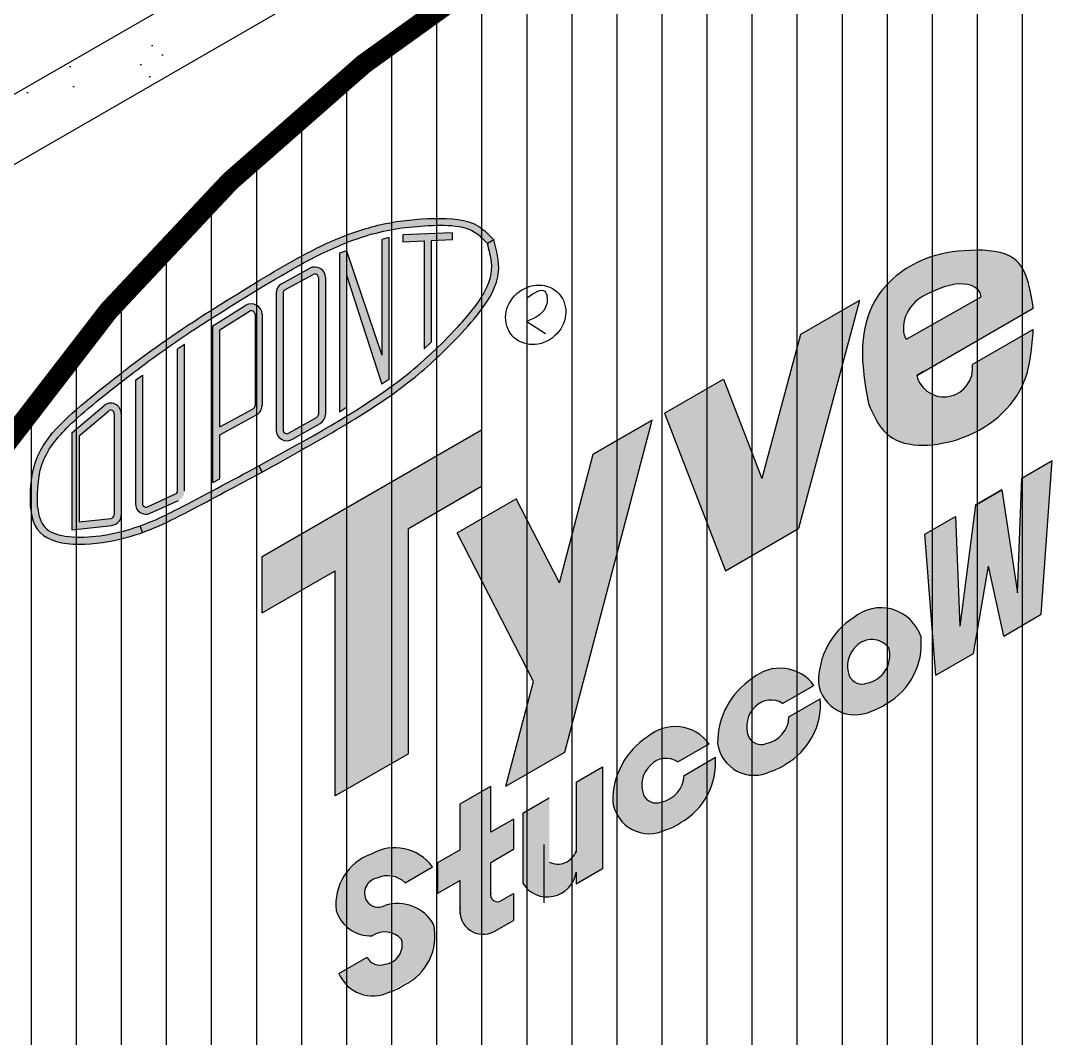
# Model space of a CAD drawing. Extents: x 0 to 51, y -0.2 to 65.8.
# Drawn here: x 19.152 to 23.745, y 52.468 to 56.985 of the extents above; entities that cross this region are included whole.
import ezdxf

# ---------------------------------------------------------------- set-up
doc = ezdxf.new("R2010")
doc.units = 0
doc.header["$LTSCALE"] = 1.5
doc.header["$MEASUREMENT"] = 0
doc.linetypes.add('DASHED', pattern=[0.75, 0.5, -0.25])
for name, color, linetype in [('DUPONTLOGO', 242, 'CONTINUOUS'), ('RIGID_INSULATION', 191, 'CONTINUOUS'), ('STRUCTURE', 252, 'CONTINUOUS'), ('TYVEK', 160, 'DASHED')]:
    doc.layers.add(name, color=color, linetype=linetype)

# ---------------------------------------------------------------- blocks, each defined once
blk = doc.blocks.new('A$C1409495A')
at = {"layer": 'DUPONTLOGO', "color": 242}
for p, q in [((0.2343235615273898, 0.523827359091797), (0.2343235615273898, 1.616091367395711e-07)), ((0.2343235615273898, 0.2619137603504669), (0.4408312526641112, 0.1288168849679323))]:
    blk.add_line(p, q, dxfattribs=at)
blk.add_ellipse((0.333973993873542, 0.3360725358395484), major_axis=(0.2603864479023359, 0.231586749987972), ratio=0.9031737347499492, dxfattribs=at)
blk.add_spline([(0.2343235615273898, 0.523827359091797), (0.4345512185534517, 0.5967801724010542), (0.456416738787766, 0.4563911861724819), (0.2343235615273898, 0.2619137603504669)], degree=3, dxfattribs=at)

msp = doc.modelspace()

# ---------------------------------------------------------------- hatches: boundary and pattern name
at = {"layer": 'DUPONTLOGO'}
h = msp.add_hatch(color=242, dxfattribs=at)
edge = h.paths.add_edge_path()
edge.add_spline(control_points=[(21.25222377579122, 56.01270855012357), (21.23161185760006, 56.03452839218745), (21.16392297362243, 56.10618405975675), (20.97634958072883, 56.11205101178933), (20.76523844747826, 56.09202930002251), (20.49884386496442, 56.003416032995), (20.32534176276807, 55.90014205488769), (20.21563695998356, 55.83484226164249)], knot_values=[0, 0, 0, 0, 0.220285061790062, 0.7234091388884258, 1.286951353986312, 1.843132986659582, 2.799533914085796, 2.799533914085796, 2.799533914085796, 2.799533914085796], degree=3, periodic=0)
edge.add_spline(control_points=[(20.21563695998356, 55.83484226164249), (20.08239409740958, 55.7534513726408), (19.81816432383554, 55.59204763396057), (19.48257950738236, 55.33377916791967), (19.19575381259424, 55.08673642328991), (19.1954977914586, 54.89001959320746), (19.19541344180306, 54.82520855012357)], knot_values=[0, 0, 0, 0, 1.163314494387957, 2.30693276554946, 3.267609377414544, 3.739631528208764, 3.739631528208764, 3.739631528208764, 3.739631528208764], degree=3, periodic=0)
edge.add_spline(control_points=[(19.19541344180306, 54.82520855012357), (19.19566891939807, 54.82358605103772), (19.19592439699304, 54.82196355195186), (19.1961810969738, 54.82034209357531)], knot_values=[0, 0, 0, 0, 0.0117372134535125, 0.0117372134535125, 0.0117372134535125, 0.0117372134535125], degree=3, periodic=0)
edge.add_line((19.1961810969738, 54.82034209357524), (19.22705544527287, 54.82523139201253))
edge.add_spline(control_points=[(19.2270554452729, 54.82523139201255), (19.2269257205845, 54.82603211182192), (19.22679630490595, 54.82683718142572), (19.22666711775219, 54.82764660533085)], knot_values=[0.001174582396085617, 0.001174582396085617, 0.001174582396085617, 0.001174582396085617, 0.002358172592853305, 0.002358172592853305, 0.002358172592853305, 0.002358172592853305], degree=3, periodic=0)
edge.add_spline(control_points=[(19.22666711775873, 54.82764660529111), (19.22679932851961, 54.90553245209927), (19.22850224953689, 54.97686336171969), (19.28217967418642, 55.09916911446266), (19.33143000024766, 55.15533499355457), (19.47355869087387, 55.28592117830735), (19.56692406362254, 55.35780395362352), (19.74363570317227, 55.49260533108114), (19.8325481882196, 55.55559622932524), (20.02528984883194, 55.68194398036605), (20.12846850008035, 55.7449767569207), (20.23162070686741, 55.80798928535398)], knot_values=[0.001204580648238207, 0.001204580648238207, 0.001204580648238207, 0.001204580648238207, 0.1148556554967574, 0.1148556554967574, 0.2297113109935148, 0.2297113109935148, 0.3984913275604529, 0.3984913275604529, 0.5672713441273911, 0.5672713441273911, 0.7479263056417517, 0.7479263056417517, 0.7479263056417517, 0.7479263056417517], degree=3, periodic=0)
edge.add_spline(control_points=[(20.23162070686741, 55.80798928535398), (20.3680324705959, 55.88918591249868), (20.5035662952445, 55.96899904574497), (20.73579152248241, 56.04817107720783), (20.82131067591019, 56.06560182963619), (21.00125754900555, 56.07962825839893), (21.10489071498677, 56.08549462445391), (21.18660553604577, 56.03538859421705), (21.20472237380091, 56.01734056429738), (21.22412655278041, 55.99692933947356)], knot_values=[0, 0, 0, 0, 0.2378461726929006, 0.2378461726929006, 0.3759363467751121, 0.3759363467751121, 0.5140265208573236, 0.5140265208573236, 0.5560477353908875, 0.5560477353908875, 0.5560477353908875, 0.5560477353908875], degree=3, periodic=0)
edge.add_line((21.2241265527805, 55.9969293394735), (21.2522237757912, 56.0127085501236))
for color, points in [(242, [(20.9751599915604, 56.00851883697116), (21.067568608797, 56.01248906665663), (21.06756860879714, 56.04376789542381), (20.84881860879711, 56.03436955390902), (20.84881860879711, 56.00309072514185), (20.94390999156037, 56.00717621675475), (20.94390999156037, 55.52933184523599), (20.97515999156037, 55.55859681193611)]), (242, [(20.56756860879711, 55.24767422692452), (20.59881860879688, 55.2683370750101), (20.59881860879734, 55.85641923942837), (20.75506860879711, 55.37165131543896), (20.78631860879711, 55.39231416352471), (20.78631860879711, 56.02367771728407), (20.75506860879734, 56.0136341611331), (20.75506860879734, 55.50088349379877), (20.59881860879722, 55.963416380378), (20.56756860879711, 55.95337282422694)]), (182, [(22.44300870599475, 54.95349923540255), (22.27225553052163, 55.39478659100163), (22.00999600410247, 55.24337098282611), (22.28062894278512, 54.54395855012354), (22.60538846920426, 54.73145855012356), (22.8760214078869, 55.74337098282613), (22.61376188146776, 55.59195537465047)]), (242, [(19.88006860879722, 55.54871429084282), (19.84881860879722, 55.52732399527506), (19.848818608797, 54.8989563943829, -0.293438824916739), (19.8396942897677, 54.88474788383756), (19.71469428976767, 54.82755785545664, -0.5462656304043499), (19.692568608797, 54.841766366002), (19.69256860879711, 55.41266887565585), (19.66131860879722, 55.39047339353895), (19.661318608797, 54.84176636600193, 0.5462656304051979), (19.72769565170913, 54.79914083436589), (19.85269565170925, 54.85633086274689, 0.2934388249164515), (19.88006860879711, 54.89895639438291)]), (182, [(21.95586941636596, 55.21212098282607), (21.69360988994681, 55.06070537465032), (21.54366737807752, 54.49015015240797), (21.3521035390006, 54.86353659100167), (21.08984401258153, 54.71212098282607), (21.4285191471764, 54.05199273025011), (21.30635036352771, 53.58712098282616), (21.56860988994682, 53.73853659100174)]), (182, [(20.54857813521625, 54.54395855012357), (20.54857813521627, 53.54395855012354), (20.8733376616354, 53.73145855012354), (20.87333766163552, 54.73145855012354), (21.19809718805465, 54.91895855012354), (21.19809718805465, 55.16895855012354), (20.22381860879712, 54.60645855012354), (20.22381860879711, 54.35645855012354)]), (182, [(23.21536783922577, 54.08030323673714), (23.38210821354851, 54.17657083673712), (23.44924867205329, 54.56379109121665), (23.51638913055809, 54.25409796031959), (23.68312950488082, 54.35036556031961), (23.73217079144634, 55.03256338119309), (23.59626359144634, 54.95409732268823), (23.57720032589933, 54.44613943732927), (23.50809821593192, 54.90319501940177), (23.39039912817469, 54.83524141940175), (23.32129701820725, 54.29839359374675), (23.30223375266028, 54.7843391161153), (23.16632655266027, 54.70587305761038)]), (182, [(22.53493008055685, 53.95473604409522), (22.6740949877665, 54.03508294073442, 0.4351274600614082), (22.40135359036086, 54.06635930407473, 0.2576403943727183), (22.24631823915013, 53.77757324951043, 0.5131396402506846), (22.48149313974566, 53.65276002410574, 0.01050506829098769), (22.4904810988989, 53.65567350295067), (22.58554924640325, 53.71056112350366, 0.2510258907919918), (22.70221936334961, 53.97503979807569), (22.56315046219107, 53.89474833055591, -0.3480232729081373), (22.4618134649289, 53.77640137807197, -0.3993521555086357), (22.38333345046667, 53.80863415899086, -0.3084390351191073), (22.41393239220873, 53.9406981995893, -0.3602356893464677)]), (182, [(22.06922541795473, 53.69542757619345), (22.20839032516438, 53.77577447283264, 0.4351274600614082), (21.93564892775874, 53.80705083617296, 0.2576403943727183), (21.78061357654799, 53.51826478160866, 0.5131396402506846), (22.01578847714354, 53.39345155620396, 0.01050506829098769), (22.02477643629675, 53.39636503504889), (22.11984458380113, 53.4512526556019, 0.2510258907919918), (22.23651470074748, 53.71573133017392), (22.09744579958892, 53.63543986265413, -0.3480232729081373), (21.99610880232678, 53.5170929101702, -0.3993521555086357), (21.91762878786455, 53.54932569108909, -0.3084390351191073), (21.94822772960661, 53.68138973168752, -0.3602356893464677)]), (182, [(21.73569276918708, 53.67292025761049), (21.61799368142992, 53.60496665761053), (21.61799368142992, 53.30026150609732, -0.4598255834214006), (21.49882214865634, 53.25067963588518), (21.49882214865634, 53.53616294108395), (21.38112306089912, 53.46820934108396), (21.38112306089915, 53.15628149101489, 0.6959710472286621), (21.61799368142992, 53.20577137132467), (21.61799368142992, 53.15194265761063), (21.7356927691871, 53.21989625761058)]), (182, [(21.23887475409743, 53.247584780834), (21.33967978692497, 53.30578459367263), (21.33967978692497, 53.44169179367265), (21.23887475409743, 53.38349198083402), (21.23887475409743, 53.58694206373341), (21.10296755409745, 53.50847600522864), (21.10296755409745, 53.30502592232924), (21.00216252126993, 53.24682610949058), (21.00216252126993, 53.11091890949059), (21.10296755409744, 53.16911872232922), (21.10296755409744, 53.01970412876971, 0.5225497163138262), (21.25464811327638, 52.94216499602816), (21.33967978692497, 52.99125805569876), (21.33967978692497, 53.1116690039828), (21.27747977844869, 53.07575781234542, -0.5625580543673786), (21.23887475409746, 53.11159482105715)])]:
    msp.add_hatch(color=color, dxfattribs=at).paths.add_polyline_path(points)
h = msp.add_hatch(color=242, dxfattribs=at)
edge = h.paths.add_edge_path()
edge.add_spline(control_points=[(21.25222377579122, 56.01270855012357), (21.26515097424107, 55.96520389936203), (21.2955602437879, 55.85345642868311), (21.20079514348019, 55.6974775509664), (21.05934329219526, 55.5420918292127), (20.85388789305279, 55.35122651725792), (20.55710155130129, 55.16704631525344), (20.33429086511723, 55.04297474715799), (20.22381860879714, 54.98145855012356)], knot_values=[0, 0, 0, 0, 0.07140672790437241, 0.16797347427779, 0.251697098529822, 0.3916885399395568, 0.5846187000068773, 0.7743438912938334, 0.7743438912938334, 0.7743438912938334, 0.7743438912938334], degree=3, periodic=0)
edge.add_line((20.22381860879714, 54.98145855012363), (20.20905306475172, 55.00900472348075))
edge.add_spline(control_points=[(20.20905300874674, 55.00900469231926), (20.4232658848643, 55.12827833336812), (20.64169564911845, 55.24238793579966), (20.9208967801672, 55.45523445492589), (21.00249049719316, 55.53102301081663), (21.12421767675659, 55.65930180619464), (21.170421428364, 55.71217293093058), (21.23363727871828, 55.81845229491586), (21.24803410481929, 55.86411834912678), (21.23885606884597, 55.94106720900715), (21.23184623360121, 55.96840015410923), (21.22412655278041, 55.99692933947347)], knot_values=[0.0002505584379334802, 0.0002505584379334802, 0.0002505584379334802, 0.0002505584379334802, 0.3681301305683303, 0.3681301305683303, 0.5353339496185356, 0.5353339496185356, 0.6400473331687101, 0.6400473331687101, 0.7273425474151587, 0.7273425474151587, 0.7705355621334626, 0.7705355621334626, 0.7705355621334626, 0.7705355621334626], degree=3, periodic=0)
edge.add_line((21.22412655278041, 55.9969293394735), (21.25222377579113, 56.01270855012358))
h = msp.add_hatch(color=182, dxfattribs=at)
edge = h.paths.add_edge_path()
edge.add_spline(control_points=[(23.64777271269998, 55.70882000642568), (23.63391604780475, 55.79611681312884), (23.60815902812806, 55.95838569853309), (23.35875585265706, 55.97341943554752), (23.13663692948186, 55.93798172403388), (22.93280458484339, 55.77933270293227), (22.87322098505027, 55.52516974137055), (22.90044125792193, 55.37168147634214), (22.91561693230481, 55.28610966952582)], knot_values=[0, 0, 0, 0, 0.5827593182052485, 1.083243575514109, 1.602995822488099, 2.320452805997204, 2.834594860345293, 3.482391664081016, 3.482391664081016, 3.482391664081016, 3.482391664081016], degree=3, periodic=0)
edge.add_spline(control_points=[(22.91561693230472, 55.28610966952582), (22.93721400392705, 55.23669884756877), (23.00328006033241, 55.08554973774799), (23.35970226818299, 55.09450095581565), (23.62552740150827, 55.32091885304656), (23.64176181022331, 55.53558746374114), (23.64777271269978, 55.61507000642559)], knot_values=[0, 0, 0, 0, 0.3828216730715811, 1.171062387004566, 2.162538929496697, 2.745476785218138, 2.745476785218138, 2.745476785218138, 2.745476785218138], degree=3, periodic=0)
edge.add_line((23.64777271269978, 55.61507000642562), (23.37713977401724, 55.45882000642568))
edge.add_arc((23.25215624991333, 55.44191638344061), 0.1261214246964348, -165.32686731615115, 7.702335397980789, ccw=False)
edge.add_line((23.13014806872054, 55.40996927888498), (23.16063342307094, 55.42757000642558))
edge.add_line((23.16063342307095, 55.42757000642559), (23.64777271269998, 55.70882000642569))
edge = h.paths.add_edge_path(flags=16)
edge.add_spline(control_points=[(23.08513958834659, 55.57148362062504), (23.07068456842027, 55.58526757026531), (23.07068456842027, 55.60556373409191), (23.0719448536118, 55.66890596816825), (23.09478400833598, 55.71092860623731), (23.155137122562, 55.76604935508505), (23.23942343151851, 55.80660955517752), (23.3424416612088, 55.8211692584707), (23.41411044955604, 55.81194188481397), (23.41632175499891, 55.75980899912384)], knot_values=[0.1693351350576057, 0.1693351350576057, 0.1693351350576057, 0.1693351350576057, 0.2360340609454792, 0.2360340609454792, 0.3507194281854419, 0.3507194281854419, 0.4654047954254047, 0.4654047954254047, 0.5437012250705168, 0.5437012250705168, 0.5437012250705168, 0.5437012250705168], degree=3, periodic=0)
edge.add_line((23.41632175499891, 55.75980899912384), (23.0851395883465, 55.57148362062517))
h = msp.add_hatch(color=242, dxfattribs=at)
h.paths.add_polyline_path([(20.505068608797, 55.84524266073307, 0.5705986825332914), (20.4355855323268, 55.88630530194519), (20.31058553232669, 55.81748338802635, 0.273399769298696), (20.286318608797, 55.77642074681425), (20.28631860879722, 55.16766965247883, 0.5736723652120749), (20.35618106050658, 55.12681818140484), (20.48118106050647, 55.19715668790469, 0.2709125763483426), (20.50506860879711, 55.23800815897869)])
h.paths.add_polyline_path([(20.31756860879724, 55.78565470422573), (20.45065758330697, 55.85893020780382, -0.5705986825352866), (20.47381860879711, 55.84524266073314), (20.47381860879711, 55.228871573876), (20.34085609270023, 55.15405249545419, -0.5736723652121527), (20.31756860879711, 55.16766965247886)], flags=16)
h = msp.add_hatch(color=242, dxfattribs=at)
h.paths.add_polyline_path([(20.005068608797, 54.93504737091414), (20.03631860880484, 54.95189093901735), (20.03631860889499, 55.14760939126595), (20.19918407412326, 55.23539292901132, 0.2758007751185078), (20.22381860858668, 55.27665583385397), (20.22381860876084, 55.68231536680103, 0.5880955590562669), (20.15221587102321, 55.72213752913536), (20.00506860904029, 55.63076582323919)])
h.paths.add_polyline_path([(20.03631860891128, 55.18310964882753), (20.18435709709883, 55.26290153225326, 0.2758007751164118), (20.19256860858656, 55.2766558338674), (20.19256860876084, 55.68231536681444, 0.5880955590582391), (20.16870102951493, 55.69558942092591), (20.03631860910895, 55.61338600497273)], flags=16)
at = {"layer": 'DUPONTLOGO', "linetype": 'CONTINUOUS'}
h = msp.add_hatch(color=256, dxfattribs=at)
edge = h.paths.add_edge_path()
edge.add_line((19.38006860879711, 55.15643627585005), (19.38006860879711, 54.72580127423456))
edge.add_line((19.38006860879711, 54.72580127423456), (19.55708908314541, 54.74535097163737))
edge.add_arc((19.551943608797, 54.79194270608384), 0.04687500000000024, 276.3020641363324, 359.9999999999296)
edge.add_line((19.598818608797, 54.79194270608378), (19.59881860879745, 55.24080272831444))
edge.add_arc((19.55194360879745, 55.2408027283145), 0.04687500000000024, 359.9999999999345, 490.3159340501479)
edge.add_line((19.52161539690014, 55.27654437332584), (19.38006860879711, 55.15643627585006))
edge = h.paths.add_edge_path(flags=16)
edge.add_line((19.411318608797, 55.14196891912804), (19.41131860879711, 54.76069243771458))
edge.add_line((19.41131860879711, 54.76069243771457), (19.5536587669131, 54.77641212793505))
edge.add_arc((19.551943608797, 54.79194270608384), 0.01562500000000008, 276.3020641363324, 359.9999999999296)
edge.add_line((19.56756860879688, 54.79194270608382), (19.56756860879745, 55.24080272831449))
edge.add_arc((19.55194360879745, 55.2408027283145), 0.01562500000000008, 359.9999999999345, 490.3159340501479)
edge.add_line((19.54183420483168, 55.25271660998497), (19.411318608797, 55.14196891912804))
at = {"layer": 'DUPONTLOGO'}
h = msp.add_hatch(color=242, dxfattribs=at)
edge = h.paths.add_edge_path()
edge.add_spline(control_points=[(20.20905300874691, 55.00900469231926), (20.08633865794454, 54.94322171282358), (19.96372552997727, 54.87694693587478), (19.79432915506747, 54.78965590693318), (19.74138060422465, 54.76408826805461), (19.68256959883329, 54.74309681878774)], knot_values=[0.2810519083259743, 0.2810519083259743, 0.2810519083259743, 0.2810519083259743, 0.4864092395876137, 0.4864092395876137, 0.5821236414411974, 0.5821236414411974, 0.5821236414411974, 0.5821236414411974], degree=3, periodic=0)
edge.add_line((19.68256959883326, 54.74309681878774), (19.69307353229436, 54.71366831882815))
edge.add_spline(control_points=[(19.69307353229437, 54.71366831882813), (19.76714833485423, 54.74011227483968), (19.93373923247197, 54.82596763121362), (20.11364713092633, 54.92240345786289), (20.22381860879714, 54.98145855012356)], knot_values=[1.40530041600684, 1.40530041600684, 1.40530041600684, 1.40530041600684, 1.988796057392389, 2.910618207206029, 2.910618207206029, 2.910618207206029, 2.910618207206029], degree=3, periodic=0)
edge.add_line((20.22381855227562, 54.98145851982709), (20.20905300874696, 55.00900469231927))
h = msp.add_hatch(color=242, dxfattribs=at)
edge = h.paths.add_edge_path()
edge.add_line((19.69307353229437, 54.71366831882813), (19.68256959883328, 54.74309681878774))
edge.add_spline(control_points=[(19.68256959883326, 54.74309681878774), (19.66378538514744, 54.73639215754313), (19.64440310655289, 54.73015434143986), (19.54075513327806, 54.70094427771621), (19.43205823359222, 54.68438362470537), (19.31025709895221, 54.70364475564386), (19.27860887453262, 54.7170760252554), (19.24093786512424, 54.75548304860013), (19.23360304906911, 54.78481660182585), (19.2270554452729, 54.82523139201255)], knot_values=[0.002358172592853314, 0.002358172592853314, 0.002358172592853314, 0.002358172592853314, 0.03292931765770496, 0.03292931765770496, 0.1592148645761405, 0.1592148645761405, 0.221312472747484, 0.221312472747484, 0.2810519083259742, 0.2810519083259742, 0.2810519083259742, 0.2810519083259742], degree=3, periodic=0)
edge.add_line((19.2270554452729, 54.82523139201255), (19.19618109697382, 54.82034209357526))
edge.add_spline(control_points=[(19.1961810969738, 54.82034209357531), (19.20036249935806, 54.79393005450073), (19.22598673695018, 54.64529470142842), (19.49127494610799, 54.65269001826264), (19.65419223773632, 54.69978808955404), (19.69307353229437, 54.71366831882813)], knot_values=[0.0117372134535125, 0.0117372134535125, 0.0117372134535125, 0.0117372134535125, 0.2029254331721758, 1.099028038328669, 1.405300416006835, 1.405300416006835, 1.405300416006835, 1.405300416006835], degree=3, periodic=0)
h = msp.add_hatch(color=182, dxfattribs=at)
h.paths.add_polyline_path([(22.84894039956271, 54.33475024164921, 0.2576403943729867), (22.69390504835184, 54.04596418708464, 0.5131396402510344), (22.92907994894765, 53.92115096168023, 0.08200931940621184), (22.99486463383943, 53.95342572784754, 0.29702570383043), (23.14925823816697, 54.24973011423034, 0.5350210848518762)])
h.paths.add_polyline_path([(23.00639637498245, 54.20100121786421, -0.4359844533382529), (22.9094002741307, 54.04479231564637, -0.4605665040670404), (22.82695013941453, 54.08909108197589, -0.2797514858276361), (22.86151920141027, 54.2090891371635, -0.460315170099053)], flags=16)
h = msp.add_hatch(color=182, dxfattribs=at)
h.paths.add_polyline_path([(20.859616752309, 53.15889112806321), (20.98102408959799, 53.22898568692865, 0.3833598428823599), (20.70808188918605, 53.28604408004603, 0.006267936530740595), (20.70252134097743, 53.28396008580646), (20.64020680854416, 53.24798277373169, 0.2576051533683898), (20.55309180157119, 53.03633360909661, 0.2549531592135616), (20.66037971677626, 52.92962960772983), (20.88249741931589, 53.05786932308286, 0.1582498796631523), (20.76951210952968, 53.0577927816834, -0.3895611696277511), (20.68688287365158, 53.07933112897451, -0.4995739648540094), (20.73358914883875, 53.17985189933828, -0.3054239474705804)])
h.paths.add_polyline_path([(20.76854176375426, 52.79700462810167, -0.3993521555088841), (20.69006174929201, 52.82923740902056), (20.56436979555674, 52.75666912569651, 0.430790463786374), (20.78733304128236, 52.67292614380793), (20.91561157825715, 52.74698779166159, 0.265575237187334), (20.98627515295031, 52.97227521616814, 0.1904806476944564), (20.88249741931589, 53.05786932308286), (20.66037971677626, 52.92962960772983, 0.08450102541924148), (20.71306357881327, 52.923554897876, -0.3831592690512692), (20.84316167628266, 52.90701021230414, -0.4628738758274196)])
at = {"layer": 'RIGID_INSULATION', "linetype": 'CONTINUOUS'}
h = msp.add_hatch(dxfattribs=at)
h.set_pattern_fill('INSUL', color=256, angle=30, style=0)
h.set_pattern_definition([(30, (45.18267020675378, 3.387939527918896), (-0.1875, 0.3247595264191645), []), (30, (45.12017020675378, 3.496192703391955), (-0.1875, 0.3247595264191645), [0.125, -0.125]), (30, (45.05767020675378, 3.604445878865008), (-0.1875, 0.3247595264191645), [0.125, -0.125])])
edge = h.paths.add_edge_path(flags=16)
edge.add_arc((22.28540582456773, 49.13390227808714), 0.1236384612046998, 182.9658649191756, 299.2642124522656)
edge.add_arc((22.24694170025646, 49.28314502669749), 0.275469058820764, 291.0409942473904, 368.959005752607)
edge.add_arc((22.40033739915251, 49.32042687694372), 0.1188454220048295, 2.708658704974297, 117.2913412950256)
edge.add_arc((22.44389446587241, 49.15972279819857), 0.2837961659147603, 110.2118754469862, 186.518503225284)
h.paths.add_polyline_path([(19.65495821587745, 47.70957636175785), (19.65495821587742, 39.57898693402932), (22.88549283388933, 41.44413696536494), (22.94599859642155, 41.66994754528588), (21.50064498699111, 40.83547224980702), (23.90796184717841, 49.81970108194317), (26.94346348270828, 51.5722487683419), (26.94346348270828, 52.97856105698155), (20.57543217895548, 49.30197646955191)])
at = {"layer": 'STRUCTURE', "linetype": 'CONTINUOUS'}
h = msp.add_hatch(dxfattribs=at)
h.set_pattern_fill('AR-SAND', color=256, scale=0.25, style=0)
h.set_pattern_definition([(37.50000000000001, (106.1620206132676, 3.387939527918896), (-0.01574833952740204, 0.4817059422532897), [0, -0.38, 0, -0.425, 0, -0.40625]), (7.499999999999999, (106.1620206132676, 3.387939527918896), (0.4424441763169318, 0.7055365163074351), [0, -0.205, 0, -0.3425, 0, -0.13125]), (327.5, (105.8545206132676, 3.387939527918896), (0.7785354654378738, 0.001414763384241124), [0, -0.125, 0, -0.45, 0, -0.5875]), (317.5, (105.8545206132676, 3.387939527918896), (0.7515316511430733, 0.2194188912335623), [0, -0.0625, 0, -0.295, 0, -0.3375])])
h.paths.add_polyline_path([(16.86024631034302, 51.43698379917341, -0.02073115222964427), (17.10615309288333, 52.90383281279224, -0.04506024657635373), (17.43598910161178, 53.97918336054689, -0.06032015627787331), (17.90534220913217, 54.8218943387817, -0.02256722528568555), (19.1092249378343, 56.3385624075384), (18.83859199915169, 56.4948124075384, 0.02256722528565227), (17.63470927045122, 54.97814433878403, 0.06032015627807897), (17.16535616292897, 54.13543336054652, 0.04506024657631969), (16.83552015420079, 53.06008281279268, 0.02073115222964958), (16.58961337166038, 51.59323379917347, -0.04479910819462923), (16.39206275847854, 50.68502447485177, -0.0209138494887252), (16.19564605519265, 50.13939632931937, -0.05565526587534104), (15.86672125420159, 49.53523405468896, -0.01612494577826756), (15.25296494511403, 48.71432901744614, -0.03370422444087456), (14.74549472599325, 48.16037313321444), (13.72044409277537, 47.18262817420068), (13.22949007315731, 46.91473419470866), (13.50012301183996, 46.75848419470866), (13.99107703145789, 47.02637817420068), (15.01612766467589, 48.00412313321444, 0.03370422444086479), (15.52359788379654, 48.55807901744597, 0.01612494577826873), (16.13735419288416, 49.37898405468882, 0.05565526587535749), (16.46627899387529, 49.98314632931945, 0.02091384948871565), (16.66269569716111, 50.52877447485158, 0.04479910819463601)])
h.paths.add_polyline_path([(26.22177564621803, 60.4449954736486), (25.93657418452433, 60.6009839408835), (18.83859199915169, 56.4948124075384), (19.10922493783428, 56.3385624075384)])
at = {"layer": 'TYVEK', "linetype": 'CONTINUOUS'}
h = msp.add_hatch(dxfattribs=at)
h.set_pattern_fill('_USER', color=23, scale=0.2, angle=90, style=0, pattern_type=0)
h.set_pattern_definition([(90, (0, 0), (-0.2, 1.224646799147353e-17), [])])
edge = h.paths.add_edge_path(flags=16)
edge.add_arc((15.20486344787173, 45.99845781676903), 0.1236384612046913, 182.965864919179, 299.2642124522732)
edge.add_arc((15.16639932356046, 46.14770056537937), 0.2754690588207467, 291.0409942473933, 368.9590057526102)
edge.add_arc((15.3197950224565, 46.1849824156256), 0.118845422004821, 2.708658704977921, 117.2913412950248)
edge.add_arc((15.36335208917642, 46.02427833688044), 0.2837961659147675, 110.211875446986, 186.5185032252826)
edge = h.paths.add_edge_path(flags=16)
edge.add_arc((22.28540582456775, 57.11341758412424), 0.1236384612046967, 182.9658649191789, 299.2642124522687)
edge.add_arc((22.24694170025647, 57.26266033273456), 0.27546905882074, 291.0409942473938, 368.9590057526106)
edge.add_arc((22.40033739915251, 57.29994218298081), 0.118845422004815, 2.708658704971199, 117.2913412950211)
edge.add_arc((22.44389446587243, 57.13923810423565), 0.2837961659147603, 110.2118754469862, 186.518503225284)
edge = h.paths.add_edge_path(flags=16)
edge.add_arc((15.2048634478717, 38.95992321705247), 0.1236384612046981, 182.9658649191756, 299.264212452268)
edge.add_arc((15.16639932356043, 39.10916596566282), 0.2754690588207567, 291.0409942473905, 368.9590057526073)
edge.add_arc((15.31979502245646, 39.14644781590905), 0.1188454220048295, 2.708658704974297, 117.2913412950256)
edge.add_arc((15.36335208917638, 38.98574373716389), 0.2837961659147609, 110.2118754469865, 186.5185032252841)
h.paths.add_polyline_path([(17.66061326135264, 42.93840782372975), (17.66061326135264, 43.00447967887354)], flags=16)
edge = h.paths.add_edge_path()
edge.add_line((26.21665180010597, 53.39818597758214), (26.21665180010597, 60.08429479132846))
edge.add_line((26.21665180010597, 60.08429479132846), (22.07138703004189, 57.69102506046965))
edge.add_arc((28.87200258773617, 45.08379244747263), 14.3244785636954, 118.3433890192903, 121.8367116896234)
edge.add_arc((25.7318330690601, 50.42975646516901), 8.127774684851246, 122.9100498476105, 172.9724392873511)
edge.add_arc((10.99931707202128, 52.32110366562576), 6.725876666030017, 292.5529671337997, 352.3363976587753, ccw=False)
edge.add_line((13.57894198472202, 46.10958595765609), (13.57894198472202, 36.80865921515232))
edge.add_line((13.57894198472202, 36.80865921515232), (19.01612428165539, 39.94781787791987))
edge.add_line((18.92834780964634, 39.99849564766281), (19.0161242816554, 39.94781787791986))
edge.add_line((18.92834780964634, 43.73637687062661), (18.92834780964633, 39.99849564766281))
edge.add_line((18.92834780964633, 43.73637687062661), (18.7555968455213, 43.63662779814316))
edge.add_line((18.7555968455213, 43.63662779814316), (18.7555968455213, 43.57057338833534))
edge.add_line((18.7555968455213, 43.57057338833534), (17.66061545453286, 42.93840901556327))
edge.add_line((17.66061545453286, 42.93840901556327), (17.66058396341251, 43.0044489780574))
edge.add_line((17.66058396341251, 43.0044489780574), (16.36039045814371, 42.2536971842457))
edge.add_line((16.36039045814371, 42.2536971842457), (16.36033367087751, 42.18767051606432))
edge.add_line((16.36029085221745, 42.25373818592598), (16.36029085221745, 42.18766633078224))
edge.add_line((16.36033367087751, 42.18767051606432), (15.26530258302583, 41.55547745185817))
edge.add_line((15.26530258302583, 41.62137654636013), (15.26530258302583, 41.55547745185817))
edge.add_line((15.26530258302583, 41.62137654636013), (14.91348186696234, 41.41822983580171))
edge.add_line((14.91348186696234, 41.41822983580171), (14.9132438977248, 42.68266878117416))
edge.add_line((14.9132438977248, 42.68266878117416), (15.26530258302583, 42.88592995790327))
edge.add_line((15.26530223391847, 42.88592975634604), (15.26512512300199, 44.38346309853792))
edge.add_line((15.26512512300199, 44.38346309853792), (14.91324416479578, 44.18030453259486))
edge.add_line((14.91331823735826, 44.17997106957223), (14.91323460520246, 45.44486124164099))
edge.add_line((14.91324416479578, 45.44468807654939), (15.26497557665901, 45.64792854921239))
edge.add_line((15.26497557665901, 45.64792854921239), (15.2649677907699, 45.71376090321577))
edge.add_line((16.36391209232431, 46.34830830123604), (15.2649677907699, 45.71376090321577))
edge.add_line((16.36391209232431, 46.34830830123604), (16.3638553505066, 46.28233447609615))
edge.add_line((16.3638553505066, 46.28233447609615), (17.6586644509984, 47.029854438775))
edge.add_line((17.6586644509984, 47.029854438775), (17.65863304791721, 47.09570977455345))
edge.add_line((18.7555968455213, 47.72911359903075), (17.65863304791721, 47.09570977455345))
edge.add_line((18.7555968455213, 47.72911359903075), (18.7555968455213, 47.66313610346476))
edge.add_line((18.92834780964635, 47.76286879317668), (18.7555968455213, 47.66313610346476))
edge.add_line((18.92834780964635, 47.76286879317668), (18.92834780964635, 48.12940842713031))
edge.add_line((19.84862049635315, 49.72160139015252), (18.92834780964635, 48.12940842713032))
edge.add_line((19.84862049635316, 49.72160139015252), (26.21665180010597, 53.39818597758214))

# ---------------------------------------------------------------- linework, layer by layer
at = {"layer": 'DUPONTLOGO', "color": 242}
for p, q in [((21.06756860879711, 56.04376789542381), (20.84881860879711, 56.03436955390901)), ((21.06756860879711, 56.04376789542381), (21.067568608797, 56.01248906665665)), ((20.78631860879711, 56.02367771728405), (20.75506860879722, 56.01363416113306)), ((20.75506860879734, 56.01363416113305), (20.75506860879734, 55.50088349379902)), ((20.78631860879711, 56.02367771728405), (20.78631860879711, 55.39231416352471)), ((20.84881860879711, 56.03436955390901), (20.84881860879711, 56.00309072514185)), ((20.94390999156048, 56.00717621675475), (20.848818608797, 56.00309072514185)), ((20.94390999156037, 56.00784752686295), (20.94390999156037, 55.52933184523599)), ((21.06890999156037, 56.01254669762036), (20.97515999156037, 56.00851883697116)), ((20.97515999156037, 56.00851883697116), (20.97515999156037, 55.55859681193608)), ((21.25222377579116, 56.01270855012357), (21.22412655278044, 55.99692933947347)), ((20.59881860879722, 55.96341638037799), (20.56756860879711, 55.95337282422694)), ((20.56756860879711, 55.95337282422694), (20.56756860879711, 55.24767422692452)), ((20.59881860879722, 55.96341638037799), (20.75506860879722, 55.50088349379909)), ((20.31058553232669, 55.81748338802635), (20.4355855323268, 55.88630530194519)), ((20.32565758330708, 55.79010829388501), (20.45065758330697, 55.85893020780382)), ((20.59881860879734, 55.85641923942837), (20.75506860879711, 55.37165131543896)), ((20.59881860879734, 55.85641923942851), (20.59881860879688, 55.26833707501022)), ((20.47381860879711, 55.84524266073311), (20.47381860879711, 55.23800815897878)), ((20.505068608797, 55.84524266073307), (20.50506860879711, 55.23800815897869)), ((20.286318608797, 55.77642074681425), (20.28631860879722, 55.16766965247883)), ((20.31756860879722, 55.7764207468143), (20.31756860879711, 55.16766965247886)), ((20.00506860904017, 55.63076582323914), (20.15221587102321, 55.72213752913536)), ((20.03631860910895, 55.61338600497275), (20.16870102951493, 55.69558942092591)), ((20.19256860876084, 55.68231536681444), (20.19256860858656, 55.2766558338674)), ((20.22381860876084, 55.68231536680103), (20.22381860858668, 55.27665583385397)), ((20.005068608797, 54.93504737091414), (20.00506860904029, 55.63076582323909)), ((20.03631860891125, 55.18310964882753), (20.03631860910895, 55.61338600497275)), ((19.88006860879722, 55.54871429084282), (19.84881860879722, 55.52732399527506)), ((19.88006860879711, 54.89895639438289), (19.88006860879722, 55.54871429084282)), ((20.97515999156037, 55.55859681193611), (20.94390999156048, 55.52933184523609)), ((19.848818608797, 54.8989563943829), (19.84881860879722, 55.52732399527506)), ((19.66131860879722, 55.39047339353895), (19.69256860879711, 55.41266887565585)), ((19.69256860879711, 55.41266887565585), (19.692568608797, 54.84176636600191)), ((19.66131860879722, 55.39047339353895), (19.661318608797, 54.84176636600191)), ((20.78631860879711, 55.39231416352471), (20.75506860879711, 55.37165131543896)), ((19.38006860879711, 55.15643627585005), (19.52161539690014, 55.27654437332584)), ((20.03631860891114, 55.18310964882748), (20.18435709709883, 55.26290153225326)), ((20.59881860879688, 55.2683370750101), (20.56756860879711, 55.24767422692452)), ((19.411318608797, 55.14196891912804), (19.54183420483168, 55.25271660998497)), ((19.56756860879745, 55.2408027283145), (19.56756860879688, 54.79194270608382)), ((19.59881860879745, 55.24080272831444), (19.598818608797, 54.79194270608378)), ((20.03631860889511, 55.14760939126601), (20.19918407412326, 55.23539292901132)), ((20.34085609270023, 55.15405249545419), (20.46585609270023, 55.22439100195411)), ((20.35618106050658, 55.12681818140484), (20.48118106050647, 55.19715668790469)), ((19.38006860879711, 55.15643627585005), (19.38006860879711, 54.72580127423456)), ((19.411318608797, 55.14196891912804), (19.41131860879711, 54.76069243771457)), ((20.03631860880484, 54.95189093901735), (20.03631860889499, 55.14760939126587)), ((20.20905300874694, 55.00900469231927), (20.22381855227588, 54.9814585198266)), ((20.22381860879711, 54.98145855012356), (20.20905495783661, 55.00900119179637)), ((20.005068608797, 54.93504737091414), (20.03631860880484, 54.95189093901735)), ((19.7146942897677, 54.82755785545665), (19.83969428976781, 54.88474788383761)), ((19.72769565170911, 54.79914083436589), (19.85269565170922, 54.85633086274688)), ((19.41131860879711, 54.76069243771457), (19.5536587669131, 54.77641212793504)), ((19.38006860879711, 54.72580127423456), (19.55708908314541, 54.74535097163739)), ((19.69307353229437, 54.71366831882812), (19.68256959883326, 54.74309681878777))]:
    msp.add_line(p, q, dxfattribs=at)
at = {"layer": 'DUPONTLOGO', "color": 182}
for p, q in [((22.8760214078869, 55.74337098282613), (22.60538846920426, 54.73145855012354)), ((22.8760214078869, 55.74337098282613), (22.61376188146776, 55.59195537465049)), ((23.08513958834656, 55.57148362062521), (23.41632175499891, 55.75980899912384)), ((23.13014806872057, 55.40996927888495), (23.64777271269995, 55.70882000642568)), ((22.61376188146776, 55.59195537465049), (22.44300870599475, 54.95349923540257)), ((23.64777271269973, 55.61507000642559), (23.37713977401709, 55.45882000642559)), ((22.00999600410248, 55.24337098282613), (22.27225553052163, 55.39478659100164)), ((22.27225553052163, 55.39478659100164), (22.44300870599475, 54.95349923540257)), ((23.16063342307095, 55.42757000642559), (23.13014806872057, 55.40996927888501)), ((21.56860988994683, 53.73853659100177), (21.95586941636598, 55.2121209828261)), ((21.69360988994695, 55.0607053746504), (21.95586941636598, 55.2121209828261)), ((21.95586941636598, 55.2121209828261), (21.69360988994683, 55.06070537465046)), ((22.00999600410248, 55.2433709828261), (22.28062894278512, 54.54395855012354)), ((20.22381860879711, 54.60645855012354), (21.19809718805465, 55.16895855012354)), ((21.19809718805465, 55.16895855012354), (21.19809718805465, 54.91895855012354)), ((21.54366737807752, 54.49015015240798), (21.69360988994683, 55.0607053746504)), ((23.59626359144634, 54.95409732268823), (23.73217079144633, 55.03256338119308)), ((23.68312950488082, 54.35036556031961), (23.73217079144633, 55.03256338119301)), ((23.57720032589933, 54.44613943732927), (23.59626359144634, 54.95409732268823)), ((20.87333766163562, 54.7314585501236), (21.19809718805465, 54.91895855012354)), ((21.08984401258153, 54.85645855012354), (21.19809718805465, 54.91895855012354)), ((23.3903991281747, 54.83524141940176), (23.50809821593192, 54.90319501940176)), ((23.50809821593192, 54.90319501940176), (23.3903991281747, 54.83524141940176)), ((23.3903991281747, 54.83524141940173), (23.50809821593189, 54.90319501940176)), ((23.50809821593192, 54.90319501940176), (23.57720032589933, 54.44613943732927)), ((21.08984401258153, 54.71212098282607), (21.35210353900047, 54.8635365910016)), ((21.08984401258153, 54.7121209828261), (21.35210353900059, 54.86353659100158)), ((21.54366737807752, 54.49015015240798), (21.35210353900059, 54.86353659100173)), ((23.3903991281747, 54.83524141940176), (23.32129701820725, 54.29839359374675)), ((23.16632655266029, 54.70587305761041), (23.30223375266025, 54.7843391161153)), ((23.30223375266028, 54.78433911611533), (23.32129701820725, 54.29839359374675)), ((20.8733376616354, 53.73145855012354), (20.87333766163551, 54.73145855012346)), ((21.42851914717651, 54.05199273024991), (21.08984401258153, 54.71212098282607)), ((22.28062894278512, 54.54395855012354), (22.60538846920426, 54.73145855012354)), ((23.21536783922577, 54.08030323673714), (23.16632655266026, 54.7058730576105)), ((20.22381860879711, 54.35645855012354), (20.22381860879711, 54.60645855012356)), ((20.22381860879711, 54.35645855012354), (20.54857813521625, 54.54395855012348)), ((20.54857813521625, 53.54395855012354), (20.54857813521625, 54.54395855012354)), ((23.3821082135485, 54.17657083673712), (23.44924867205331, 54.56379109121665)), ((23.51638913055809, 54.2540979603196), (23.44924867205331, 54.56379109121665)), ((23.51638913055809, 54.2540979603196), (23.68312950488082, 54.35036556031961)), ((23.21536783922577, 54.08030323673714), (23.3821082135485, 54.17657083673712)), ((23.26440912579128, 54.10861723673711), (23.3821082135485, 54.17657083673712)), ((21.30635036352769, 53.58712098282607), (21.4285191471764, 54.05199273025008)), ((22.53493008055742, 53.95473604409555), (22.67409498776554, 54.03508294073387)), ((22.56315046219465, 53.89474833055798), (22.7022193633508, 53.97503979807636)), ((22.0692254179553, 53.69542757619377), (22.20839032516341, 53.77577447283209)), ((20.8733376616354, 53.73145855012354), (20.54857813521625, 53.54395855012354)), ((21.30635036352758, 53.58712098282609), (21.56860988994695, 53.73853659100181)), ((22.09744579959253, 53.63543986265621), (22.23651470074865, 53.71573133017458)), ((21.61799368142989, 53.60496665761051), (21.73569276918713, 53.67292025761051)), ((21.7356927691871, 53.67292025761051), (21.7356927691871, 53.21989625761049)), ((21.7356927691871, 53.67292025761051), (21.7356927691871, 53.21989625761049)), ((21.61799368142992, 53.60496665761051), (21.61799368142992, 53.29303880754146)), ((21.10296755409744, 53.50847600522864), (21.23887475409743, 53.58694206373342)), ((21.23887475409743, 53.38349198083402), (21.23887475409743, 53.58694206373342)), ((21.38112306089912, 53.46820934108397), (21.49882214865634, 53.53616294108395)), ((21.10296755409744, 53.30502592232923), (21.10296755409744, 53.50847600522867)), ((21.38112306089915, 53.46820934108394), (21.38112306089915, 53.15628149101489)), ((21.33967978692497, 53.44169179367265), (21.23887475409743, 53.38349198083402)), ((21.33967978692497, 53.44169179367265), (21.33967978692497, 53.30578459367263)), ((21.47596372975051, 53.0699416267753), (21.47596372975054, 53.32892993721197)), ((21.10296755409744, 53.30502592232924), (21.00216252126993, 53.24682610949059)), ((21.33967978692497, 53.30578459367263), (21.23887475409743, 53.24758478083401)), ((21.00216252126993, 53.24682610949059), (21.00216252126993, 53.11091890949059)), ((21.23887475409746, 53.09921106458413), (21.23887475409746, 53.247584780834)), ((20.85961675230732, 53.15889112806224), (20.98102408959799, 53.22898568692865)), ((21.7356927691871, 53.21989625761055), (21.61799368142992, 53.15194265761063)), ((21.61799368142992, 53.20577137132393), (21.61799368142992, 53.15194265761048)), ((21.10296755409744, 53.16911872232922), (21.00216252126993, 53.11091890949059)), ((21.10296755409744, 53.01970412876978), (21.10296755409744, 53.16911872232922)), ((21.27747977844869, 53.07575781234542), (21.33967978692497, 53.1116690039828)), ((21.33967978692497, 53.1116690039828), (21.33967978692497, 52.99125805569876)), ((21.25464811327638, 52.94216499602816), (21.33967978692497, 52.99125805569876)), ((20.56436979555674, 52.75666912569651), (20.69006174929201, 52.82923740902056))]:
    msp.add_line(p, q, dxfattribs=at)
at = {"layer": 'DUPONTLOGO', "color": 242}
for centre, radius, start, end in [((20.458193608797, 55.84524266073307), 0.04687500000000024, 0, 118.8360950130635), ((20.45819360879711, 55.84524266073311), 0.01562500000000008, 0, 118.836095013079), ((20.333193608797, 55.77642074681425), 0.04687500000000024, 118.8360950130773, 180), ((20.33319360879722, 55.7764207468143), 0.01562500000000008, 118.8360950130773, 180), ((20.17694360876084, 55.68231536682118), 0.04687500000000024, 359.9999999753909, 121.8383859097834), ((20.17694360876084, 55.68231536682118), 0.01562500000000008, 359.9999999753909, 121.8383859097834), ((19.55194360879745, 55.2408027283145), 0.04687500000000024, 359.9999999999341, 130.3159340501479), ((19.55194360879745, 55.2408027283145), 0.01562500000000008, 359.9999999999341, 130.3159340501479), ((20.17694360858668, 55.27665583387412), 0.01562500000000008, 298.3244090050583, 359.9999999753739), ((20.17694360858668, 55.27665583387412), 0.04687500000000024, 298.3244090050583, 359.9999999753739), ((20.45819360879711, 55.23800815897878), 0.01562500000000008, 299.3668080741875, 0), ((20.45819360879711, 55.23800815897869), 0.04687500000000024, 299.3668080742083, 1.058488597991058e-11), ((20.33319360879722, 55.16766965247883), 0.04687500000000024, 180.000000000009, 299.3668080741979), ((20.33319360879711, 55.16766965247886), 0.01562500000000008, 180, 299.3668080742083), ((19.83319360879711, 54.8989563943829), 0.01562500000000008, 294.585053026378, 359.9999999999804), ((19.708193608797, 54.84176636600191), 0.04687500000000024, 179.9999999999788, 294.5850530263613), ((19.708193608797, 54.84176636600191), 0.01562500000000008, 179.9999999999788, 294.5850530263613), ((19.551943608797, 54.79194270608384), 0.01562500000000008, 276.3020641363324, 359.9999999999292), ((19.551943608797, 54.79194270608384), 0.04687500000000024, 276.3020641363324, 359.9999999999292)]:
    msp.add_arc(centre, radius, start, end, dxfattribs=at)
at = {"layer": 'DUPONTLOGO', "color": 182}
for centre, radius, start, end in [((23.25215624991333, 55.44191638344061), 0.1261214246964348, 194.6731326838768, 7.702335397941462), ((22.97074374325886, 54.19207936382556), 0.1875927341730743, 17.89771543515902, 130.4885972157509), ((23.03304401307086, 54.04990531995973), 0.3391618638924875, 122.8757694327408, 180.6658041083846), ((22.84467105775739, 54.22006290371284), 0.3060285833868252, 299.3920481145085, 5.56313950348149), ((22.94307856019945, 54.12061514346623), 0.1203311122147795, 132.6712732316578, 201.2384925311235), ((22.93049593746805, 54.14303378369434), 0.09550444931582021, 37.37005474894762, 136.2393852856156), ((22.88535196917, 54.16794358229266), 0.125477310491068, 281.0493610937683, 15.27517392190593), ((22.52315693405715, 53.9236884262512), 0.1875927341730743, 36.42787382474449, 130.4885972157509), ((22.58545720386915, 53.78151438238536), 0.3391618638924875, 122.8757694327408, 180.6658041083846), ((22.88712037812818, 54.10220299522891), 0.06158230180832332, 204.1325881229907, 291.2102017748794), ((22.85628945153494, 54.06796464669092), 0.1638679792394075, 187.7156708188154, 296.3722994449835), ((22.48290912826634, 53.87464284611996), 0.09550444931582021, 56.9960647454176, 136.2393852856156), ((22.39708424855568, 53.95167196613847), 0.3060285833868252, 299.3920481145085, 4.379272789398838), ((22.49549175099774, 53.85222420589185), 0.1203311122147795, 132.6712732316578, 201.2384925311235), ((22.86424650382225, 54.13647987748781), 0.2248775613299558, 286.756537903897, 305.5097228778382), ((22.43776515996829, 53.89955264471829), 0.125477310491068, 281.0493610937683, 357.8057050728495), ((22.057452271455, 53.66437995834941), 0.1875927341730743, 36.42787382474449, 130.4885972157509), ((22.11975254126703, 53.52220591448359), 0.3391618638924875, 122.8757694327408, 180.6658041083846), ((22.43953356892647, 53.83381205765453), 0.06158230180832332, 204.1325881229907, 291.2102017748794), ((22.4087026423332, 53.79957370911655), 0.1638679792394075, 187.7156708188154, 296.3722994449835), ((22.01720446566419, 53.61533437821819), 0.09550444931582021, 56.9960647454176, 136.2393852856156), ((21.93137958595356, 53.69236349823669), 0.3060285833868252, 299.3920481145085, 4.379272789398838), ((22.02978708839562, 53.59291573799008), 0.1203311122147795, 132.6712732316578, 201.2384925311235), ((22.41665969462054, 53.86808893991343), 0.2248775613299558, 286.756537903897, 305.5097228778382), ((21.97206049736614, 53.64024417681652), 0.125477310491068, 281.0493610937683, 357.8057050728495), ((21.94299797973108, 53.54026524121478), 0.1638679792394075, 187.7156708188154, 296.3722994449835), ((21.97382890632432, 53.57450358975277), 0.06158230180832332, 204.1325881229907, 291.2102017748794), ((21.95095503201839, 53.60878047201165), 0.2248775613299558, 286.756537903897, 305.5097228778382), ((20.78841957405536, 53.0632253576855), 0.2368592971460902, 109.826858441631, 186.5191158444226), ((20.81281204126629, 53.1056801795766), 0.2085654366075409, 36.24276237429086, 120.1420331663471), ((21.53715077840005, 53.3265627453141), 0.08501370568697922, 243.2016164302632, 341.9783429684682), ((20.7810463191317, 53.07583655007756), 0.1143301180531384, 46.58921369883024, 114.5249191142769), ((21.49039197513998, 53.22489903503897), 0.1290273729379523, 212.1275671551706, 351.4747642194781), ((20.74798486837927, 53.11205177084835), 0.06931157309093963, 101.9873517144121, 208.1694310614547), ((21.26906308254855, 53.10540294282064), 0.03081678975439623, 168.4089162763292, 285.850037320687), ((20.7399220513363, 53.11354179522561), 0.06311516501458447, 212.8223186662041, 297.9581452212948), ((20.82612265483051, 52.88380909396304), 0.1829619562423407, 28.91568002896152, 108.0237722808629), ((20.70456561425593, 53.08134681554829), 0.1580205831033289, 196.550277230872, 273.0827154719224), ((21.20577485447894, 53.03368692947479), 0.1037538419880937, 172.2547379656768, 298.1024831317161), ((20.75382610221747, 52.92145923573396), 0.2379387002025857, 294.8998160433025, 12.33150098747585), ((20.76890252586353, 52.84285949806449), 0.09813121602437098, 40.82295456537997, 124.6821445994518), ((20.7591669493136, 52.88367502627634), 0.08717594315839773, 276.1734694986752, 15.52621180746128), ((20.74626186775178, 52.85441530768421), 0.06158230180832332, 204.1325881229907, 291.2102017748794), ((20.71543094115854, 52.82017695914622), 0.1638679792394075, 202.8024416010982, 296.3722994449835), ((20.72338799344585, 52.88869218994309), 0.2248775613299558, 286.756537903897, 305.5097228778382)]:
    msp.add_arc(centre, radius, start, end, dxfattribs=at)
at = {"layer": 'DUPONTLOGO', "color": 242}
for points in [[(20.21563695998356, 55.83484226164249), (20.55298022316237, 56.01526387959596), (20.7647839236044, 56.0833320354602), (20.98887265428511, 56.10776589093778), (21.18688778347514, 56.07182952321885), (21.25222377579122, 56.01270855012357)], [(20.22381860879714, 54.98145855012356), (20.55387868059842, 55.16865615117123), (20.87559367396643, 55.38169992530377), (21.08258115359803, 55.57023797967916), (21.19259023780905, 55.69647815720848), (21.27408093839239, 55.87157759107115), (21.25222377579122, 56.01270855012357)], [(19.19541344180306, 54.82520855012357), (19.21295235016641, 55.01320102983455), (19.45842681259018, 55.30884645379931), (19.82285214989242, 55.58534638789272), (20.21563695998356, 55.83484226164249)], [(19.19541344180306, 54.82520855012357), (19.21498151933992, 54.74643236482617), (19.56691401992175, 54.6784360732424), (19.89829812664102, 54.80826101019075), (20.22381860879714, 54.98145855012356)]]:
    msp.add_spline(points, degree=3, dxfattribs=at)
for points, knots in [([(20.23162070686741, 55.80798928535398), (20.3680324705959, 55.88918591249868), (20.5035662952445, 55.96899904574497), (20.73579152248241, 56.04817107720783), (20.82131067591019, 56.06560182963619), (21.00125754900555, 56.07962825839893), (21.10489071498677, 56.08549462445391), (21.18660553604577, 56.03538859421705), (21.20472237380091, 56.01734056429738), (21.22412655278041, 55.99692933947356)], [0, 0, 0, 0, 0.2378461726929006, 0.2378461726929006, 0.3759363467751121, 0.3759363467751121, 0.5140265208573236, 0.5140265208573236, 0.5560477353908875, 0.5560477353908875, 0.5560477353908875, 0.5560477353908875]), ([(20.20905300874674, 55.00900469231926), (20.4232658848643, 55.12827833336812), (20.64169564911845, 55.24238793579966), (20.9208967801672, 55.45523445492589), (21.00249049719316, 55.53102301081663), (21.12421767675659, 55.65930180619464), (21.170421428364, 55.71217293093058), (21.23363727871828, 55.81845229491586), (21.24803410481929, 55.86411834912678), (21.23885606884597, 55.94106720900715), (21.23184623360121, 55.96840015410923), (21.22412655278041, 55.99692933947347)], [0.0002505584379334802, 0.0002505584379334802, 0.0002505584379334802, 0.0002505584379334802, 0.3681301305683303, 0.3681301305683303, 0.5353339496185356, 0.5353339496185356, 0.6400473331687101, 0.6400473331687101, 0.7273425474151587, 0.7273425474151587, 0.7705355621334626, 0.7705355621334626, 0.7705355621334626, 0.7705355621334626]), ([(19.22666711775873, 54.82764660529111), (19.22679932851961, 54.90553245209927), (19.22850224953689, 54.97686336171969), (19.28217967418642, 55.09916911446266), (19.33143000024766, 55.15533499355457), (19.47355869087387, 55.28592117830735), (19.56692406362254, 55.35780395362352), (19.74363570317227, 55.49260533108114), (19.8325481882196, 55.55559622932524), (20.02528984883194, 55.68194398036605), (20.12846850008035, 55.7449767569207), (20.23162070686741, 55.80798928535398)], [0.001204580648238207, 0.001204580648238207, 0.001204580648238207, 0.001204580648238207, 0.1148556554967574, 0.1148556554967574, 0.2297113109935148, 0.2297113109935148, 0.3984913275604529, 0.3984913275604529, 0.5672713441273911, 0.5672713441273911, 0.7479263056417517, 0.7479263056417517, 0.7479263056417517, 0.7479263056417517]), ([(19.22666711775219, 54.82764660533085), (19.23331677767718, 54.78598306877038), (19.24057190879385, 54.75585615496352), (19.27860887453262, 54.7170760252554), (19.31025709895221, 54.70364475564386), (19.43205823359222, 54.68438362470537), (19.54075513327806, 54.70094427771621), (19.7076493961431, 54.74797840582671), (19.77712846639023, 54.78079228270311), (19.96372552997727, 54.87694693587478), (20.08633865794454, 54.94322171282358), (20.20905300874691, 55.00900469231926)], [0.001174582396085617, 0.001174582396085617, 0.001174582396085617, 0.001174582396085617, 0.06209760817134347, 0.06209760817134347, 0.1241952163426869, 0.1241952163426869, 0.2504807632611225, 0.2504807632611225, 0.3767663101795581, 0.3767663101795581, 0.5821236414411975, 0.5821236414411975, 0.5821236414411975, 0.5821236414411975])]:
    msp.add_open_spline(points, degree=3, knots=knots, dxfattribs=at)
at = {"layer": 'DUPONTLOGO', "color": 182}
for points in [[(23.64777271269998, 55.70882000642568), (23.56487950715948, 55.92668708550838), (23.36856961351098, 55.96592921014446), (23.16440585724761, 55.92668708550838), (22.94453437575269, 55.74225374976078), (22.89000048438869, 55.54395906243764), (22.91561693230481, 55.28610966952582)], [(22.91561693230472, 55.28610966952582), (22.99397398251879, 55.15454766125033), (23.30794512846771, 55.12567090229488), (23.60768153042429, 55.38536727660932), (23.64777271269978, 55.61507000642559)]]:
    msp.add_spline(points, degree=3, dxfattribs=at)
msp.add_open_spline([(23.41632175499891, 55.75980899912384), (23.41411044955604, 55.81194188481397), (23.3424416612088, 55.8211692584707), (23.23942343151851, 55.80660955517752), (23.155137122562, 55.76604935508505), (23.09478400833598, 55.71092860623731), (23.0719448536118, 55.66890596816825), (23.07068456842027, 55.60556373409191), (23.07068456842027, 55.58526757026531), (23.08513958834659, 55.57148362062504)], degree=3, knots=[0.1693351350576057, 0.1693351350576057, 0.1693351350576057, 0.1693351350576057, 0.2476315647027177, 0.2476315647027177, 0.3623169319426805, 0.3623169319426805, 0.4770022991826433, 0.4770022991826433, 0.5437012250705168, 0.5437012250705168, 0.5437012250705168, 0.5437012250705168], dxfattribs=at)
at = {"layer": 'STRUCTURE'}
for p, q in [((18.83859199915167, 56.49481240753841), (25.93145556569073, 60.59802282793676)), ((26.21665180010596, 60.44203721971651), (19.1092249378343, 56.3385624075384))]:
    msp.add_line(p, q, dxfattribs=at)
at = {"layer": 'TYVEK', "color": 23, "const_width": 0.09}
msp.add_lwpolyline([(26.21665180010597, 53.39818597758214), (26.21665180010597, 60.08429479132846), (22.07138703004189, 57.69102506046965, 0.01524367616600851), (21.31583660133116, 57.25322307128018, 0.2219802846438513), (17.66511898571805, 51.42416343684601, -0.2669366406480506), (13.57894198472202, 46.10958595765609), (13.57894198472202, 36.80865921515232), (19.01612428165539, 39.94781787791987)], format="xyb", dxfattribs=at)

# ---------------------------------------------------------------- block references
at = {"layer": 'DUPONTLOGO', "color": 182, "xscale": 0.4000000000000057, "yscale": 0.3999999999999915, "zscale": 0.400000000000002}
msp.add_blockref('A$C1409495A', (21.30509468970784, 55.54549299295284), dxfattribs=at)

doc.saveas('drawing.dxf')
